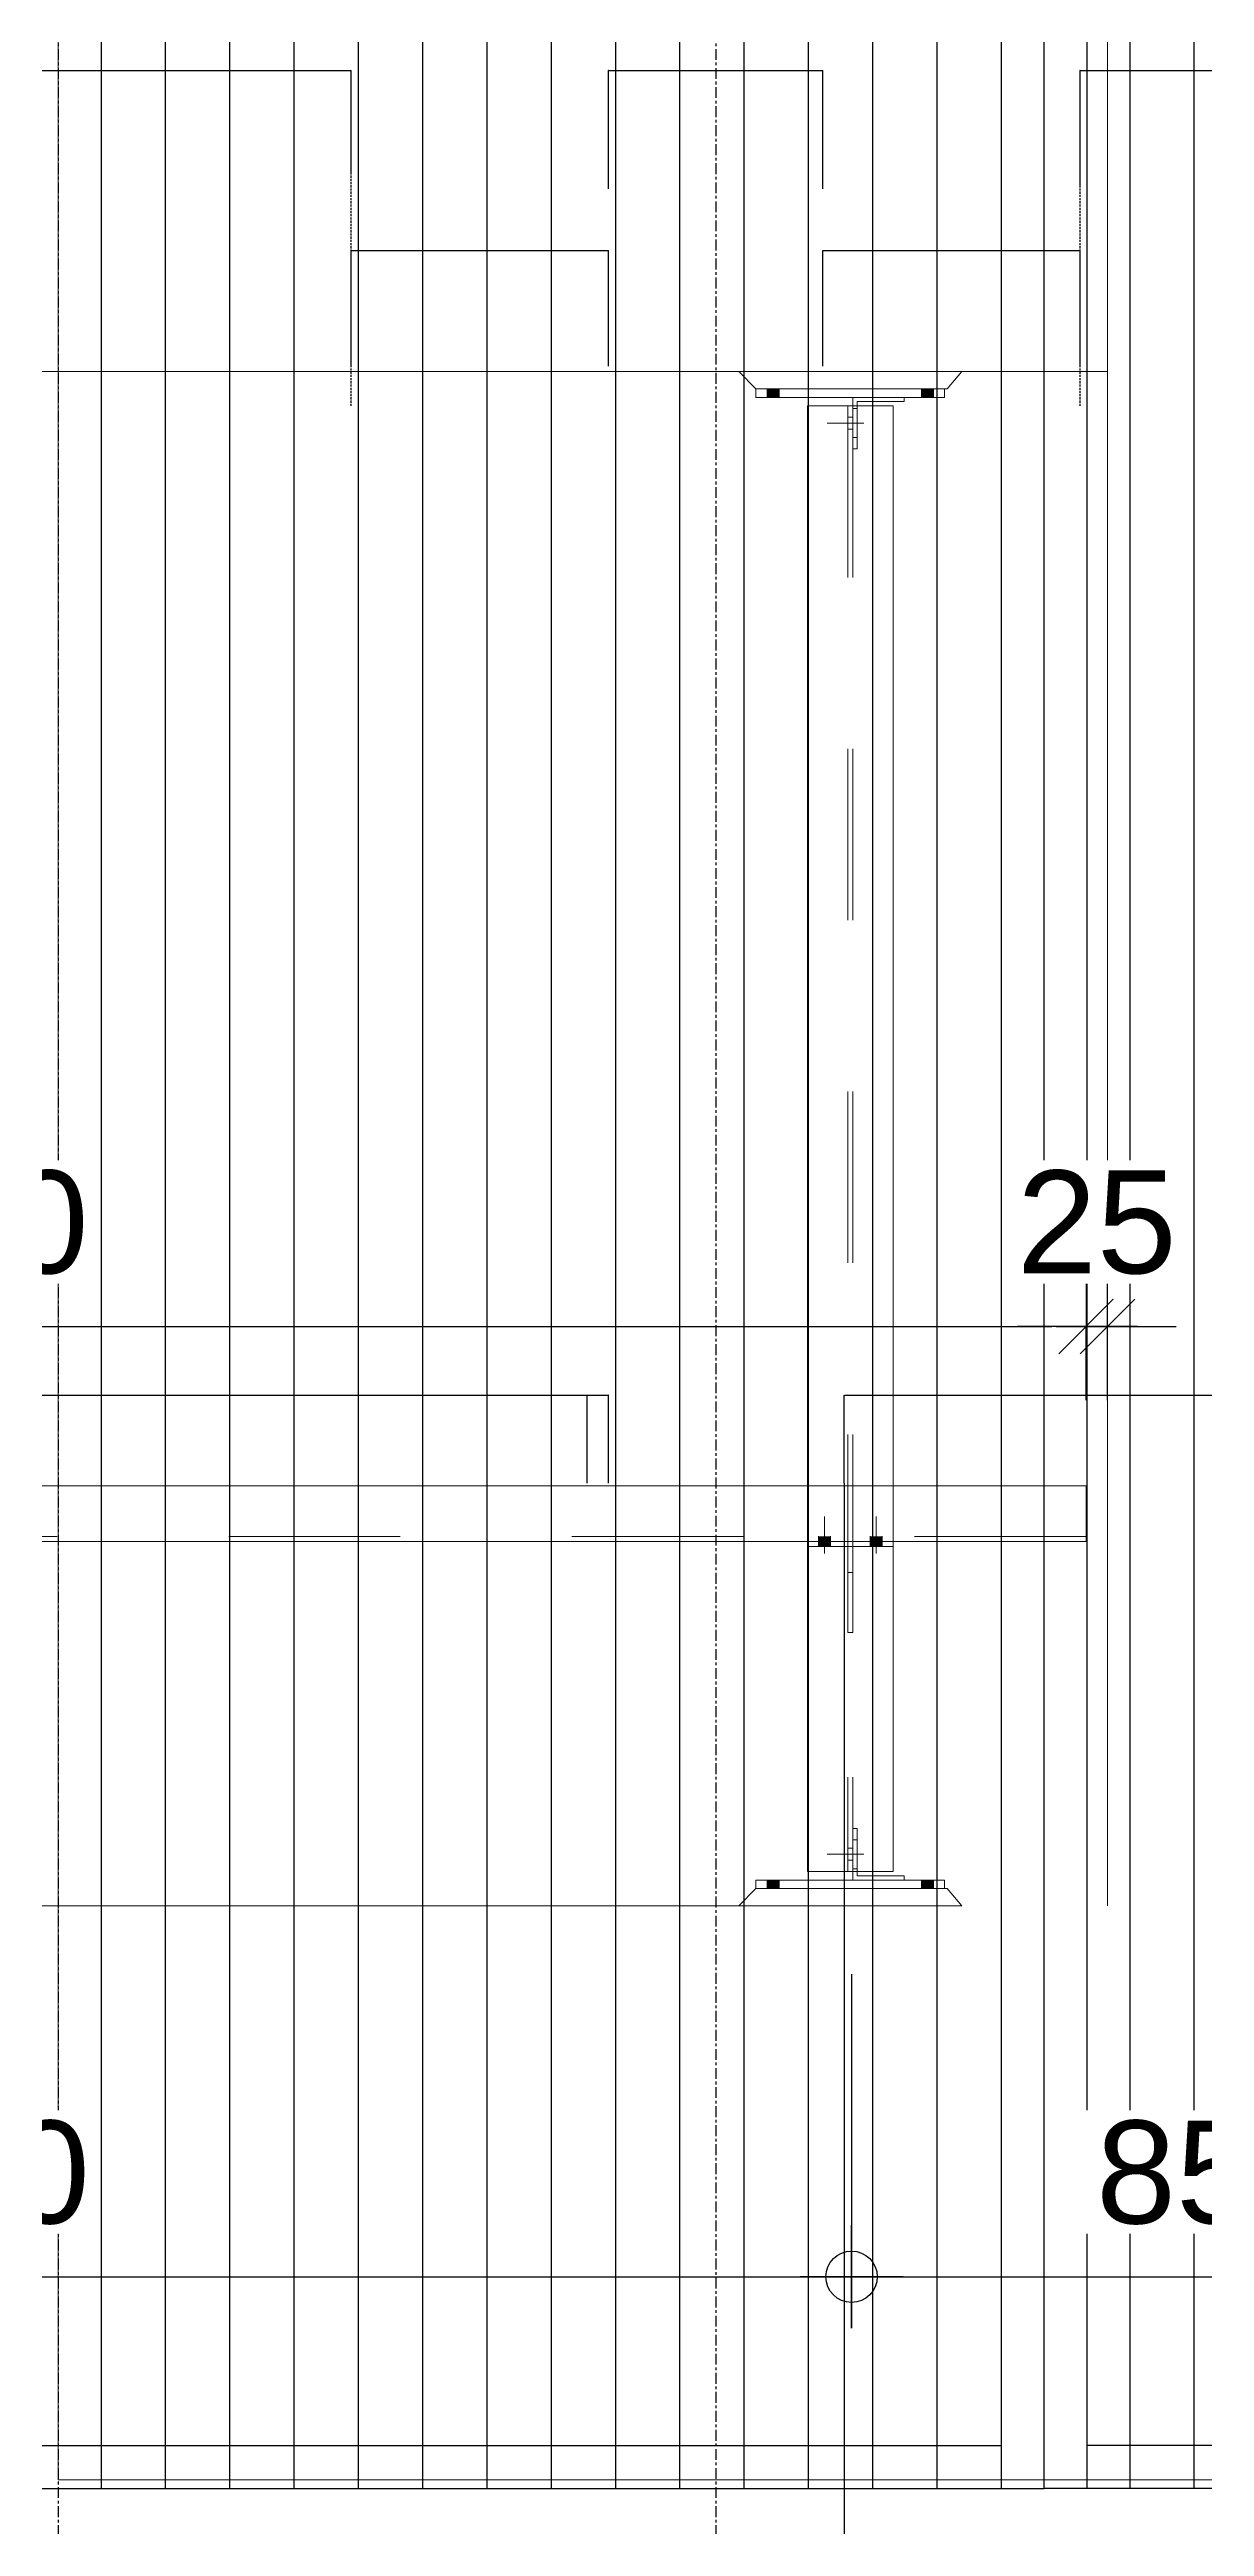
# Model space of a CAD drawing. Header units: millimetres. Extents: x 663313 to 1226001, y 1431724 to 1620898.
# Drawn here: x 1053048 to 1054395, y 1513231 to 1516121 of the extents above; entities that cross this region are included whole.
import ezdxf

# ---------------------------------------------------------------- set-up
doc = ezdxf.new("R2010")
doc.units = ezdxf.units.MM
for name, pattern in [('Grid Line', [22.225, 12.7, -3.175, 3.175, -3.175]), ('HIDDEN', [0.375, 0.25, -0.125]), ('XKITLINE00', [0]), ('XKITLINE02', [4, 2, -2])]:
    doc.linetypes.add(name, pattern=pattern)
doc.layers.add('000 - 0_HIDE_OBJ_FRAMING_DEF_SUB', color=7, linetype='Continuous', plot=False)
for name, color, linetype, lineweight in [('A-FLOR-E', 7, 'Continuous', 9), ('A-GENM', 7, 'Continuous', 9), ('Bolt', 7, 'Continuous', 0), ('Part', 7, 'Continuous', 0)]:
    doc.layers.add(name, color=color, linetype=linetype, lineweight=lineweight)
doc.layers.add('DIM', color=7, linetype='Continuous')
doc.styles.add('Arial', font='arial.ttf')
doc.dimstyles.new('Dim - 40 - Cen', dxfattribs={"dimscale": 0.04, "dimtxt": 3, "dimasz": 1, "dimexe": 0, "dimexo": 2.5, "dimgap": 1.5, "dimtad": 1, "dimdec": 0, "dimlfac": 1000, "dimzin": 1, "dimdsep": 46, "dimtxsty": 'Arial', "dimblk": 'CEN1', "dimcen": 0.09, "dimclrd": 7, "dimclre": 7, "dimclrt": 7, "dimadec": 0, "dimazin": 0, "dimtfac": 1, "dimtdec": 0, "dimtix": 1, "dimtofl": 0, "dimtmove": 2, "dimatfit": 3, "dimfxl": 1, "dimtfill": 1, "dimtfillclr": 256, "dimtolj": 1, "dimtzin": 0, "dimarcsym": 0})
doc.dimstyles.new('Dim - 40 - End', dxfattribs={"dimscale": 0.04, "dimtxt": 3, "dimasz": 1, "dimexe": 0, "dimexo": 2.5, "dimgap": 1.5, "dimtad": 1, "dimdec": 0, "dimlfac": 1000, "dimzin": 1, "dimdsep": 46, "dimtxsty": 'Arial', "dimblk": 'END', "dimcen": 0.09, "dimclrd": 7, "dimclre": 7, "dimclrt": 7, "dimadec": 0, "dimazin": 0, "dimtfac": 1, "dimtdec": 0, "dimtix": 1, "dimtofl": 0, "dimtmove": 2, "dimatfit": 3, "dimfxl": 1, "dimtfill": 1, "dimtfillclr": 256, "dimtolj": 1, "dimtzin": 0, "dimarcsym": 0})

# ---------------------------------------------------------------- blocks, each defined once
blk = doc.blocks.new('3')
at = {"layer": '000 - 0_HIDE_OBJ_FRAMING_DEF_SUB', "color": 7, "linetype": 'XKITLINE00', "lineweight": 0}
blk.add_lwpolyline([(663615.5508, 1524739.5781), (663615.5508, 1524735.2081), (663617.0308, 1524735.2081), (663617.0308, 1524739.5781)], close=True, dxfattribs=at)
blk = doc.blocks.new('END')
at = {"color": 7}
for p, q in [((0, 1.5), (0, -1.5)), ((-0.795, -0.795), (0.795, 0.795)), ((1.5, 0), (-1.5, 0))]:
    blk.add_line(p, q, dxfattribs=at)
blk = doc.blocks.new('*D5279')
at = {"layer": '000 - 0_HIDE_OBJ_FRAMING_DEF_SUB', "color": 7, "lineweight": -2, "transparency": 16777216}
for p, q in [((1051249.8, 1515977), (1051249.8, 1516096.4)), ((1051249.9, 1516096.4), (1053399.5, 1516096.4)), ((1053399.6, 1515977), (1053399.6, 1516096.4))]:
    blk.add_line(p, q, dxfattribs=at)
at = {"layer": 'Defpoints', "color": 7, "transparency": 16777216}
for p in [(1053399.6, 1516096.4), (1051249.8, 1515976.9), (1053399.6, 1515976.9)]:
    blk.add_point(p, dxfattribs=at)
at = {"layer": '000 - 0_HIDE_OBJ_FRAMING_DEF_SUB', "color": 7, "lineweight": -2, "transparency": 16777216, "xscale": 0.04, "yscale": 0.04, "zscale": 0.04, "rotation": 180}
blk.add_blockref('END', (1051249.8, 1516096.4), dxfattribs=at)
at = {"layer": '000 - 0_HIDE_OBJ_FRAMING_DEF_SUB', "color": 7, "lineweight": -2, "transparency": 16777216, "xscale": 0.04, "yscale": 0.04, "zscale": 0.04}
blk.add_blockref('END', (1053399.6, 1516096.4), dxfattribs=at)
at = {"layer": '000 - 0_HIDE_OBJ_FRAMING_DEF_SUB', "color": 7, "transparency": 16777216, "insert": (1052324.7, 1516096.5), "char_height": 0.12, "attachment_point": 5, "style": 'Arial', "bg_fill": 3, "box_fill_scale": 1.1, "bg_fill_color": 256, "bg_fill_true_color": 13158600, "bg_fill_transparency": 0}
blk.add_mtext('\\A1;2149738', dxfattribs=at)
blk = doc.blocks.new('*D5280')
at = {"layer": '000 - 0_HIDE_OBJ_FRAMING_DEF_SUB', "color": 7, "lineweight": -2, "transparency": 16777216}
for p, q in [((1053399.6, 1515751.2), (1053399.6, 1515886.3)), ((1053399.6, 1515886.3), (1053699.8, 1515886.3)), ((1053699.8, 1515751.2), (1053699.8, 1515886.3))]:
    blk.add_line(p, q, dxfattribs=at)
at = {"layer": 'Defpoints', "color": 7, "transparency": 16777216}
for p in [(1053699.8, 1515886.3), (1053399.6, 1515751.1), (1053699.8, 1515751.1)]:
    blk.add_point(p, dxfattribs=at)
at = {"layer": '000 - 0_HIDE_OBJ_FRAMING_DEF_SUB', "color": 7, "lineweight": -2, "transparency": 16777216, "xscale": 0.04, "yscale": 0.04, "zscale": 0.04, "rotation": 180}
blk.add_blockref('END', (1053399.6, 1515886.3), dxfattribs=at)
at = {"layer": '000 - 0_HIDE_OBJ_FRAMING_DEF_SUB', "color": 7, "lineweight": -2, "transparency": 16777216, "xscale": 0.04, "yscale": 0.04, "zscale": 0.04}
blk.add_blockref('END', (1053699.8, 1515886.3), dxfattribs=at)
at = {"layer": '000 - 0_HIDE_OBJ_FRAMING_DEF_SUB', "color": 7, "transparency": 16777216, "insert": (1053549.7, 1515886.4), "char_height": 0.12, "attachment_point": 5, "style": 'Arial', "bg_fill": 3, "box_fill_scale": 1.1, "bg_fill_color": 256, "bg_fill_true_color": 13158600, "bg_fill_transparency": 0}
blk.add_mtext('\\A1;300260', dxfattribs=at)
blk = doc.blocks.new('*D5281')
at = {"layer": '000 - 0_HIDE_OBJ_FRAMING_DEF_SUB', "color": 7, "lineweight": -2, "transparency": 16777216}
for p, q in [((1053699.6, 1515958.2), (1053699.6, 1516096.4)), ((1053699.6, 1516096.4), (1053949.8, 1516096.4)), ((1053949.8, 1515958.2), (1053949.8, 1516096.4))]:
    blk.add_line(p, q, dxfattribs=at)
at = {"layer": 'Defpoints', "color": 7, "transparency": 16777216}
for p in [(1053949.8, 1516096.4), (1053699.6, 1515958.1), (1053949.8, 1515958.1)]:
    blk.add_point(p, dxfattribs=at)
at = {"layer": '000 - 0_HIDE_OBJ_FRAMING_DEF_SUB', "color": 7, "lineweight": -2, "transparency": 16777216, "xscale": 0.04, "yscale": 0.04, "zscale": 0.04, "rotation": 180}
blk.add_blockref('END', (1053699.6, 1516096.4), dxfattribs=at)
at = {"layer": '000 - 0_HIDE_OBJ_FRAMING_DEF_SUB', "color": 7, "lineweight": -2, "transparency": 16777216, "xscale": 0.04, "yscale": 0.04, "zscale": 0.04}
blk.add_blockref('END', (1053949.8, 1516096.4), dxfattribs=at)
at = {"layer": '000 - 0_HIDE_OBJ_FRAMING_DEF_SUB', "color": 7, "transparency": 16777216, "insert": (1053824.7, 1516096.5), "char_height": 0.12, "attachment_point": 5, "style": 'Arial', "bg_fill": 3, "box_fill_scale": 1.1, "bg_fill_color": 256, "bg_fill_true_color": 13158600, "bg_fill_transparency": 0}
blk.add_mtext('\\A1;250260', dxfattribs=at)
blk = doc.blocks.new('*D5282')
at = {"layer": '000 - 0_HIDE_OBJ_FRAMING_DEF_SUB', "color": 7, "lineweight": -2, "transparency": 16777216}
for p, q in [((1053949.8, 1515751.2), (1053949.8, 1515886.3)), ((1053949.9, 1515886.3), (1054249.8, 1515886.3)), ((1054249.8, 1515751.2), (1054249.8, 1515886.3))]:
    blk.add_line(p, q, dxfattribs=at)
at = {"layer": 'Defpoints', "color": 7, "transparency": 16777216}
for p in [(1054249.8, 1515886.3), (1053949.8, 1515751.1), (1054249.8, 1515751.1)]:
    blk.add_point(p, dxfattribs=at)
at = {"layer": '000 - 0_HIDE_OBJ_FRAMING_DEF_SUB', "color": 7, "lineweight": -2, "transparency": 16777216, "xscale": 0.04, "yscale": 0.04, "zscale": 0.04, "rotation": 180}
blk.add_blockref('END', (1053949.8, 1515886.3), dxfattribs=at)
at = {"layer": '000 - 0_HIDE_OBJ_FRAMING_DEF_SUB', "color": 7, "lineweight": -2, "transparency": 16777216, "xscale": 0.04, "yscale": 0.04, "zscale": 0.04}
blk.add_blockref('END', (1054249.8, 1515886.3), dxfattribs=at)
at = {"layer": '000 - 0_HIDE_OBJ_FRAMING_DEF_SUB', "color": 7, "transparency": 16777216, "insert": (1054099.8, 1515886.4), "char_height": 0.12, "attachment_point": 5, "style": 'Arial', "bg_fill": 3, "box_fill_scale": 1.1, "bg_fill_color": 256, "bg_fill_true_color": 13158600, "bg_fill_transparency": 0}
blk.add_mtext('\\A1;300002', dxfattribs=at)
blk = doc.blocks.new('*D5283')
at = {"layer": '000 - 0_HIDE_OBJ_FRAMING_DEF_SUB', "color": 7, "lineweight": -2, "transparency": 16777216}
for p, q in [((1054249.8, 1515961.6), (1054249.8, 1516096.4)), ((1054249.9, 1516096.4), (1056399.8, 1516096.4)), ((1056399.8, 1515961.6), (1056399.8, 1516096.4))]:
    blk.add_line(p, q, dxfattribs=at)
at = {"layer": 'Defpoints', "color": 7, "transparency": 16777216}
for p in [(1056399.8, 1516096.4), (1054249.8, 1515961.5), (1056399.8, 1515961.5)]:
    blk.add_point(p, dxfattribs=at)
at = {"layer": '000 - 0_HIDE_OBJ_FRAMING_DEF_SUB', "color": 7, "lineweight": -2, "transparency": 16777216, "xscale": 0.04, "yscale": 0.04, "zscale": 0.04, "rotation": 180}
blk.add_blockref('END', (1054249.8, 1516096.4), dxfattribs=at)
at = {"layer": '000 - 0_HIDE_OBJ_FRAMING_DEF_SUB', "color": 7, "lineweight": -2, "transparency": 16777216, "xscale": 0.04, "yscale": 0.04, "zscale": 0.04}
blk.add_blockref('END', (1056399.8, 1516096.4), dxfattribs=at)
at = {"layer": '000 - 0_HIDE_OBJ_FRAMING_DEF_SUB', "color": 7, "transparency": 16777216, "insert": (1055324.8, 1516096.5), "char_height": 0.12, "attachment_point": 5, "style": 'Arial', "bg_fill": 3, "box_fill_scale": 1.1, "bg_fill_color": 256, "bg_fill_true_color": 13158600, "bg_fill_transparency": 0}
blk.add_mtext('\\A1;2150000', dxfattribs=at)
blk = doc.blocks.new('*D5293')
at = {"layer": '000 - 0_HIDE_OBJ_FRAMING_DEF_SUB', "color": 7, "lineweight": -2, "transparency": 16777216}
for p, q in [((1050974.8, 1514448.1), (1050974.8, 1514550.8)), ((1050974.9, 1514550.8), (1053674.8, 1514550.8)), ((1053674.8, 1514448.1), (1053674.8, 1514550.8))]:
    blk.add_line(p, q, dxfattribs=at)
at = {"layer": 'Defpoints', "color": 7, "transparency": 16777216}
for p in [(1053674.8, 1514550.8), (1050974.8, 1514448), (1053674.8, 1514448)]:
    blk.add_point(p, dxfattribs=at)
at = {"layer": '000 - 0_HIDE_OBJ_FRAMING_DEF_SUB', "color": 7, "lineweight": -2, "transparency": 16777216, "xscale": 0.04, "yscale": 0.04, "zscale": 0.04, "rotation": 180}
blk.add_blockref('END', (1050974.8, 1514550.8), dxfattribs=at)
at = {"layer": '000 - 0_HIDE_OBJ_FRAMING_DEF_SUB', "color": 7, "lineweight": -2, "transparency": 16777216, "xscale": 0.04, "yscale": 0.04, "zscale": 0.04}
blk.add_blockref('END', (1053674.8, 1514550.8), dxfattribs=at)
at = {"layer": '000 - 0_HIDE_OBJ_FRAMING_DEF_SUB', "color": 7, "transparency": 16777216, "insert": (1052324.8, 1514550.9), "char_height": 0.12, "attachment_point": 5, "style": 'Arial', "bg_fill": 3, "box_fill_scale": 1.1, "bg_fill_color": 256, "bg_fill_true_color": 13158600, "bg_fill_transparency": 0}
blk.add_mtext('\\A1;2700000', dxfattribs=at)
blk = doc.blocks.new('*D5294')
at = {"layer": '000 - 0_HIDE_OBJ_FRAMING_DEF_SUB', "color": 7, "lineweight": -2, "transparency": 16777216}
for p, q in [((1053674.8, 1514448.1), (1053674.8, 1514550.8)), ((1053674.9, 1514550.8), (1053699.5, 1514550.8)), ((1053699.6, 1514448.1), (1053699.6, 1514550.8))]:
    blk.add_line(p, q, dxfattribs=at)
at = {"layer": 'Defpoints', "color": 7, "transparency": 16777216}
for p in [(1053674.8, 1514448), (1053699.6, 1514448)]:
    blk.add_point(p, dxfattribs=at)
at = {"layer": '000 - 0_HIDE_OBJ_FRAMING_DEF_SUB', "color": 7, "lineweight": -2, "transparency": 16777216, "xscale": 0.04, "yscale": 0.04, "zscale": 0.04, "rotation": 180}
blk.add_blockref('END', (1053674.8, 1514550.8), dxfattribs=at)
at = {"layer": '000 - 0_HIDE_OBJ_FRAMING_DEF_SUB', "color": 7, "lineweight": -2, "transparency": 16777216, "xscale": 0.04, "yscale": 0.04, "zscale": 0.04}
blk.add_blockref('END', (1053699.6, 1514550.8), dxfattribs=at)
at = {"layer": '000 - 0_HIDE_OBJ_FRAMING_DEF_SUB', "color": 7, "transparency": 16777216, "insert": (1053687.2, 1514550.9), "char_height": 0.12, "attachment_point": 5, "style": 'Arial', "bg_fill": 3, "box_fill_scale": 1.1, "bg_fill_color": 256, "bg_fill_true_color": 13158600, "bg_fill_transparency": 0}
blk.add_mtext('\\A1;24738', dxfattribs=at)
at = {"layer": 'Defpoints', "color": 7, "transparency": 16777216}
blk.add_point((1053699.6, 1514550.8), dxfattribs=at)
blk = doc.blocks.new('*D5295')
at = {"layer": '000 - 0_HIDE_OBJ_FRAMING_DEF_SUB', "color": 7, "lineweight": -2, "transparency": 16777216}
for p, q in [((1053974.8, 1514447.9), (1053974.8, 1512795.4)), ((1053949.8, 1512694.5), (1053949.8, 1512795.4)), ((1053949.9, 1512795.4), (1053974.8, 1512795.4))]:
    blk.add_line(p, q, dxfattribs=at)
at = {"layer": 'Defpoints', "color": 7, "transparency": 16777216}
for p in [(1053974.8, 1514448), (1053949.8, 1512694.4)]:
    blk.add_point(p, dxfattribs=at)
at = {"layer": '000 - 0_HIDE_OBJ_FRAMING_DEF_SUB', "color": 7, "lineweight": -2, "transparency": 16777216, "xscale": 0.04, "yscale": 0.04, "zscale": 0.04, "rotation": 180}
blk.add_blockref('END', (1053949.8, 1512795.4), dxfattribs=at)
at = {"layer": '000 - 0_HIDE_OBJ_FRAMING_DEF_SUB', "color": 7, "lineweight": -2, "transparency": 16777216, "xscale": 0.04, "yscale": 0.04, "zscale": 0.04}
blk.add_blockref('END', (1053974.8, 1512795.4), dxfattribs=at)
at = {"layer": '000 - 0_HIDE_OBJ_FRAMING_DEF_SUB', "color": 7, "transparency": 16777216, "insert": (1053962.3, 1512795.6), "char_height": 0.12, "attachment_point": 5, "style": 'Arial', "bg_fill": 3, "box_fill_scale": 1.1, "bg_fill_color": 256, "bg_fill_true_color": 13158600, "bg_fill_transparency": 0}
blk.add_mtext('\\A1;25000', dxfattribs=at)
at = {"layer": 'Defpoints', "color": 7, "transparency": 16777216}
blk.add_point((1053974.8, 1512795.4), dxfattribs=at)
blk = doc.blocks.new('*D5296')
at = {"layer": '000 - 0_HIDE_OBJ_FRAMING_DEF_SUB', "color": 7, "lineweight": -2, "transparency": 16777216}
for p, q in [((1053974.8, 1514448.1), (1053974.8, 1514550.8)), ((1053974.9, 1514550.8), (1056674.8, 1514550.8)), ((1056674.8, 1514448.1), (1056674.8, 1514550.8))]:
    blk.add_line(p, q, dxfattribs=at)
at = {"layer": 'Defpoints', "color": 7, "transparency": 16777216}
for p in [(1056674.8, 1514550.8), (1053974.8, 1514448), (1056674.8, 1514448)]:
    blk.add_point(p, dxfattribs=at)
at = {"layer": '000 - 0_HIDE_OBJ_FRAMING_DEF_SUB', "color": 7, "lineweight": -2, "transparency": 16777216, "xscale": 0.04, "yscale": 0.04, "zscale": 0.04, "rotation": 180}
blk.add_blockref('END', (1053974.8, 1514550.8), dxfattribs=at)
at = {"layer": '000 - 0_HIDE_OBJ_FRAMING_DEF_SUB', "color": 7, "lineweight": -2, "transparency": 16777216, "xscale": 0.04, "yscale": 0.04, "zscale": 0.04}
blk.add_blockref('END', (1056674.8, 1514550.8), dxfattribs=at)
at = {"layer": '000 - 0_HIDE_OBJ_FRAMING_DEF_SUB', "color": 7, "transparency": 16777216, "insert": (1055324.8, 1514550.9), "char_height": 0.12, "attachment_point": 5, "style": 'Arial', "bg_fill": 3, "box_fill_scale": 1.1, "bg_fill_color": 256, "bg_fill_true_color": 13158600, "bg_fill_transparency": 0}
blk.add_mtext('\\A1;2700000', dxfattribs=at)
blk = doc.blocks.new('*A25233099')
at = {"layer": 'Part', "color": 7, "linetype": 'XKITLINE00', "lineweight": 0}
for p, q in [((350.729499, 90.984542), (350.729499, 90.334542)), ((377.729499, 90.984542), (350.729499, 90.984542)), ((377.729499, 90.334542), (377.729499, 90.984542)), ((350.729499, 90.334542), (377.729499, 90.334542))]:
    blk.add_line(p, q, dxfattribs=at)
at = {"layer": 'Part', "color": 7, "linetype": 'XKITLINE02', "lineweight": 0}
blk.add_line((377.729499, 90.394542), (350.729499, 90.394542), dxfattribs=at)
blk = doc.blocks.new('*A25253101')
at = {"layer": 'Part', "color": 7, "linetype": 'XKITLINE00', "lineweight": 0}
for p, q in [((374.479501, 103.584542), (374.479501, 90.984542)), ((375.479501, 103.584542), (374.479501, 103.584542)), ((375.479501, 103.584542), (375.479501, 90.984542)), ((374.479501, 90.274542), (374.479501, 86.484542)), ((375.479501, 90.274542), (375.479501, 86.484542)), ((375.479501, 86.484542), (374.479501, 86.484542))]:
    blk.add_line(p, q, dxfattribs=at)
at = {"layer": 'Part', "color": 7, "linetype": 'XKITLINE02', "lineweight": 0}
for p, q in [((374.949501, 103.584542), (374.949501, 86.484542)), ((375.009501, 103.584542), (375.009501, 86.484542)), ((374.479501, 90.984542), (374.479501, 90.274542)), ((375.479501, 90.984542), (375.479501, 90.274542))]:
    blk.add_line(p, q, dxfattribs=at)
blk = doc.blocks.new('*A31383393')
at = {"layer": 'Bolt'}
for points in [[(374.15, 86.385), (374.15, 86.285), (374.01, 86.285), (374.01, 86.385)], [(375.95, 86.385), (375.95, 86.285), (375.81, 86.285), (375.81, 86.385)]]:
    blk.add_hatch(color=7, dxfattribs=at).paths.add_polyline_path(points, flags=17)
at = {"layer": 'Bolt', "color": 7, "linetype": 'XKITLINE00', "lineweight": 0}
for p, q in [((374.01, 86.385), (374.01, 86.285)), ((374.08, 86.385), (374.08, 86.285)), ((374.15, 86.385), (374.15, 86.285)), ((375.81, 86.385), (375.81, 86.285)), ((375.88, 86.385), (375.88, 86.285)), ((375.95, 86.385), (375.95, 86.285))]:
    blk.add_line(p, q, dxfattribs=at)
blk = doc.blocks.new('*A31393394')
at = {"layer": 'Bolt', "color": 7, "linetype": 'XKITLINE02', "lineweight": 0}
for p, q in [((375.009501, 86.754542), (374.949501, 86.754542)), ((375.059501, 86.854542), (375.009501, 86.854542)), ((375.138701, 86.684542), (374.709501, 86.684542)), ((375.009501, 86.614542), (374.949501, 86.614542)), ((375.059501, 86.514542), (375.009501, 86.514542))]:
    blk.add_line(p, q, dxfattribs=at)
blk = doc.blocks.new('*A31403395')
at = {"layer": 'Part', "color": 7, "linetype": 'XKITLINE00', "lineweight": 0}
for p, q in [((373.679501, 86.084542), (373.879501, 86.284542)), ((373.879501, 86.284542), (376.109501, 86.284542)), ((376.109501, 86.284542), (376.279501, 86.084542))]:
    blk.add_line(p, q, dxfattribs=at)
at = {"layer": 'Part', "color": 7, "linetype": 'XKITLINE02', "lineweight": 0}
blk.add_line((376.279501, 86.084542), (373.679501, 86.084542), dxfattribs=at)
blk = doc.blocks.new('*A31413396')
at = {"layer": 'Part', "color": 7, "linetype": 'XKITLINE02', "lineweight": 0}
for p, q in [((375.059501, 86.984542), (375.009501, 86.984542)), ((375.009501, 86.984542), (375.009501, 86.484542)), ((375.059501, 86.484542), (375.059501, 86.984542)), ((375.009501, 86.384542), (375.609501, 86.384542))]:
    blk.add_line(p, q, dxfattribs=at)
at = {"layer": 'Part', "color": 7, "linetype": 'XKITLINE00', "lineweight": 0}
for p, q in [((375.009501, 86.484542), (375.009501, 86.384542)), ((375.059501, 86.484542), (375.059501, 86.434542)), ((375.609501, 86.434542), (375.059501, 86.434542)), ((375.609501, 86.384542), (375.609501, 86.434542))]:
    blk.add_line(p, q, dxfattribs=at)
blk = doc.blocks.new('*A31423397')
at = {"layer": 'Part', "color": 7, "linetype": 'XKITLINE00', "lineweight": 0}
for p, q in [((373.879501, 86.384542), (376.079501, 86.384542)), ((373.879501, 86.384542), (373.879501, 86.284542)), ((373.879501, 86.284542), (376.079501, 86.284542)), ((376.079501, 86.384542), (376.079501, 86.284542))]:
    blk.add_line(p, q, dxfattribs=at)
blk = doc.blocks.new('*A31493404')
at = {"layer": 'Part', "color": 7, "linetype": 'XKITLINE00', "lineweight": 0}
for p, q in [((374.949501, 89.274542), (374.949501, 90.274542)), ((374.949501, 90.274542), (375.009501, 90.274542)), ((375.009501, 90.274542), (375.009501, 89.274542)), ((374.949501, 89.974542), (375.009501, 89.974542)), ((375.009501, 89.274542), (374.949501, 89.274542))]:
    blk.add_line(p, q, dxfattribs=at)
blk = doc.blocks.new('*A31503405')
at = {"layer": 'Part', "color": 7, "linetype": 'XKITLINE00', "lineweight": 0}
for p, q in [((374.479501, 90.274542), (374.479501, 90.334542)), ((375.479501, 90.274542), (374.479501, 90.274542)), ((375.479501, 90.334542), (375.479501, 90.274542))]:
    blk.add_line(p, q, dxfattribs=at)
at = {"layer": 'Part', "color": 7, "linetype": 'XKITLINE02', "lineweight": 0}
blk.add_line((374.479501, 90.334542), (375.479501, 90.334542), dxfattribs=at)
blk = doc.blocks.new('*A31513406')
at = {"layer": 'Bolt'}
for points in [[(374.61, 90.335), (374.61, 90.395), (374.75, 90.395), (374.75, 90.335)], [(374.61, 90.275), (374.61, 90.335), (374.75, 90.335), (374.75, 90.275)], [(375.21, 90.335), (375.21, 90.395), (375.35, 90.395), (375.35, 90.335)], [(375.21, 90.275), (375.21, 90.335), (375.35, 90.335), (375.35, 90.275)]]:
    blk.add_hatch(color=7, dxfattribs=at).paths.add_polyline_path(points, flags=17)
at = {"layer": 'Bolt', "color": 7, "linetype": 'XKITLINE00', "lineweight": 0}
for p, q in [((374.68, 90.195), (374.68, 90.625)), ((375.28, 90.195), (375.28, 90.625)), ((374.61, 90.335), (374.61, 90.395)), ((374.61, 90.275), (374.61, 90.335)), ((374.75, 90.335), (374.75, 90.395)), ((374.75, 90.275), (374.75, 90.335)), ((375.21, 90.335), (375.21, 90.395)), ((375.21, 90.275), (375.21, 90.335)), ((375.35, 90.335), (375.35, 90.395)), ((375.35, 90.275), (375.35, 90.335))]:
    blk.add_line(p, q, dxfattribs=at)
blk = doc.blocks.new('*A31773429')
at = {"layer": 'Bolt'}
for points in [[(374.15, 103.785), (374.15, 103.685), (374.01, 103.685), (374.01, 103.785)], [(375.95, 103.785), (375.95, 103.685), (375.81, 103.685), (375.81, 103.785)]]:
    blk.add_hatch(color=7, dxfattribs=at).paths.add_polyline_path(points, flags=17)
at = {"layer": 'Bolt', "color": 7, "linetype": 'XKITLINE00', "lineweight": 0}
for p, q in [((374.01, 103.685), (374.01, 103.785)), ((374.08, 103.685), (374.08, 103.785)), ((374.15, 103.685), (374.15, 103.785)), ((375.81, 103.685), (375.81, 103.785)), ((375.88, 103.685), (375.88, 103.785)), ((375.95, 103.685), (375.95, 103.785))]:
    blk.add_line(p, q, dxfattribs=at)
blk = doc.blocks.new('*A31783430')
at = {"layer": 'Bolt', "color": 7, "linetype": 'XKITLINE02', "lineweight": 0}
for p, q in [((375.059501, 103.554542), (375.009501, 103.554542)), ((375.138701, 103.384542), (374.709501, 103.384542)), ((375.009501, 103.454542), (374.949501, 103.454542)), ((375.009501, 103.314542), (374.949501, 103.314542)), ((375.059501, 103.214542), (375.009501, 103.214542))]:
    blk.add_line(p, q, dxfattribs=at)
blk = doc.blocks.new('*A31793431')
at = {"layer": 'Part', "color": 7, "linetype": 'XKITLINE00', "lineweight": 0}
for p, q in [((375.009501, 103.684542), (375.009501, 103.584542)), ((375.059501, 103.634542), (375.059501, 103.584542)), ((375.609501, 103.634542), (375.059501, 103.634542)), ((375.609501, 103.684542), (375.609501, 103.634542))]:
    blk.add_line(p, q, dxfattribs=at)
at = {"layer": 'Part', "color": 7, "linetype": 'XKITLINE02', "lineweight": 0}
for p, q in [((375.609501, 103.684542), (375.009501, 103.684542)), ((375.009501, 103.584542), (375.009501, 103.084542)), ((375.059501, 103.584542), (375.059501, 103.084542)), ((375.059501, 103.084542), (375.009501, 103.084542))]:
    blk.add_line(p, q, dxfattribs=at)
blk = doc.blocks.new('*A31803432')
at = {"layer": 'Part', "color": 7, "linetype": 'XKITLINE00', "lineweight": 0}
for p, q in [((373.679501, 103.984542), (373.879501, 103.784542)), ((376.109501, 103.784542), (373.879501, 103.784542)), ((376.279501, 103.984542), (376.109501, 103.784542))]:
    blk.add_line(p, q, dxfattribs=at)
at = {"layer": 'Part', "color": 7, "linetype": 'XKITLINE02', "lineweight": 0}
blk.add_line((376.279501, 103.984542), (373.679501, 103.984542), dxfattribs=at)
blk = doc.blocks.new('*A31813433')
at = {"layer": 'Part', "color": 7, "linetype": 'XKITLINE00', "lineweight": 0}
for p, q in [((373.879501, 103.684542), (373.879501, 103.784542)), ((373.879501, 103.784542), (376.079501, 103.784542)), ((376.079501, 103.784542), (376.079501, 103.684542)), ((376.079501, 103.684542), (373.879501, 103.684542))]:
    blk.add_line(p, q, dxfattribs=at)
blk = doc.blocks.new('GM_Louver Grill Vertical Z1 - Z Profile-V256-ENT 4 ELE-2 sheet')
at = {"layer": '000 - 0_HIDE_OBJ_FRAMING_DEF_SUB', "color": 7}
blk.add_line((-142238.2, 105670), (-142238.2, 110050), dxfattribs=at)
blk = doc.blocks.new('5')
at = {"layer": '000 - 0_HIDE_OBJ_FRAMING_DEF_SUB', "color": 7}
for p, q in [((1858726.1, 105670), (1858726.1, 110050)), ((1858826.1, 105670), (1858826.1, 110050)), ((1857326.1, 105720), (1858726.1, 105720)), ((1860226.1, 105720), (1858826.1, 105720))]:
    blk.add_line(p, q, dxfattribs=at)
for points in [[(1858776.1, 110050), (1857276.1, 110050), (1857276.1, 105670), (1858776.1, 105670)], [(1858776.1, 110050), (1860276.1, 110050), (1860276.1, 105670), (1858776.1, 105670)]]:
    blk.add_lwpolyline(points, close=True, dxfattribs=at)
at = {"layer": 'A-GENM', "color": 7}
for p in [(1999914.3, 0), (1999989.3, 0), (2000064.3, 0), (2000139.3, 0), (2000214.3, 0), (2000289.3, 0), (2000364.3, 0), (2000439.3, 0), (2000514.3, 0), (2000589.3, 0), (2000664.3, 0), (2000739.3, 0), (2000814.3, 0), (2000889.3, 0), (2001114.3, 0), (2001189.3, 0)]:
    blk.add_blockref('GM_Louver Grill Vertical Z1 - Z Profile-V256-ENT 4 ELE-2 sheet', p, dxfattribs=at)
blk = doc.blocks.new('CEN1')
at = {"color": 7}
for p, q in [((0, 1.5), (0, -1.5)), ((1.5, 0), (-1.5, 0))]:
    blk.add_line(p, q, dxfattribs=at)
blk.add_circle((0, 0), 0.75, dxfattribs=at)
blk = doc.blocks.new('*D5126')
at = {"layer": '000 - 0_HIDE_OBJ_FRAMING_DEF_SUB', "color": 7, "lineweight": -2, "transparency": 16777216}
for p, q in [((19.8858, -0.08), (19.8858, -0.4329)), ((22.0358, -0.08), (22.0358, -0.4329)), ((19.9258, -0.4329), (21.9958, -0.4329))]:
    blk.add_line(p, q, dxfattribs=at)
at = {"layer": 'Defpoints', "color": 7, "transparency": 16777216}
for p in [(19.8858, 0.02), (22.0358, 0.02), (22.0358, -0.4329)]:
    blk.add_point(p, dxfattribs=at)
at = {"layer": '000 - 0_HIDE_OBJ_FRAMING_DEF_SUB', "color": 7, "lineweight": -2, "transparency": 16777216, "xscale": 0.04, "yscale": 0.04, "zscale": 0.04, "rotation": 180}
blk.add_blockref('CEN1', (19.8858, -0.4329), dxfattribs=at)
at = {"layer": '000 - 0_HIDE_OBJ_FRAMING_DEF_SUB', "color": 7, "lineweight": -2, "transparency": 16777216, "xscale": 0.04, "yscale": 0.04, "zscale": 0.04}
blk.add_blockref('CEN1', (22.0358, -0.4329), dxfattribs=at)
at = {"layer": '000 - 0_HIDE_OBJ_FRAMING_DEF_SUB', "color": 7, "transparency": 16777216, "insert": (20.9608, -0.3116), "char_height": 0.12, "attachment_point": 5, "style": 'Arial', "bg_fill": 3, "box_fill_scale": 1.1, "bg_fill_color": 256, "bg_fill_true_color": 13158600, "bg_fill_transparency": 0}
blk.add_mtext('\\A1;2150', dxfattribs=at)
blk = doc.blocks.new('*D5127')
at = {"layer": '000 - 0_HIDE_OBJ_FRAMING_DEF_SUB', "color": 7, "lineweight": -2, "transparency": 16777216}
for p, q in [((22.0358, -0.08), (22.0358, -0.4329)), ((22.8858, -0.08), (22.8858, -0.4329)), ((22.0758, -0.4329), (22.8458, -0.4329))]:
    blk.add_line(p, q, dxfattribs=at)
at = {"layer": 'Defpoints', "color": 7, "transparency": 16777216}
for p in [(22.0358, 0.02), (22.8858, 0.02), (22.8858, -0.4329)]:
    blk.add_point(p, dxfattribs=at)
at = {"layer": '000 - 0_HIDE_OBJ_FRAMING_DEF_SUB', "color": 7, "lineweight": -2, "transparency": 16777216, "xscale": 0.04, "yscale": 0.04, "zscale": 0.04, "rotation": 180}
blk.add_blockref('CEN1', (22.0358, -0.4329), dxfattribs=at)
at = {"layer": '000 - 0_HIDE_OBJ_FRAMING_DEF_SUB', "color": 7, "lineweight": -2, "transparency": 16777216, "xscale": 0.04, "yscale": 0.04, "zscale": 0.04}
blk.add_blockref('CEN1', (22.8858, -0.4329), dxfattribs=at)
at = {"layer": '000 - 0_HIDE_OBJ_FRAMING_DEF_SUB', "color": 7, "transparency": 16777216, "insert": (22.4608, -0.3116), "char_height": 0.12, "attachment_point": 5, "style": 'Arial', "bg_fill": 3, "box_fill_scale": 1.1, "bg_fill_color": 256, "bg_fill_true_color": 13158600, "bg_fill_transparency": 0}
blk.add_mtext('\\A1;850', dxfattribs=at)
blk = doc.blocks.new('*D5158')
at = {"layer": '000 - 0_HIDE_OBJ_FRAMING_DEF_SUB', "color": 7, "lineweight": -2, "transparency": 16777216}
for p, q in [((19.6093, 0.59), (19.6093, 0.6758)), ((19.6493, 0.6758), (22.2693, 0.6758)), ((22.3093, 0.59), (22.3093, 0.6758))]:
    blk.add_line(p, q, dxfattribs=at)
at = {"layer": 'Defpoints', "color": 7, "transparency": 16777216}
for p in [(22.3093, 0.6758), (19.6093, 0.49), (22.3093, 0.49)]:
    blk.add_point(p, dxfattribs=at)
at = {"layer": '000 - 0_HIDE_OBJ_FRAMING_DEF_SUB', "color": 7, "lineweight": -2, "transparency": 16777216, "xscale": 0.04, "yscale": 0.04, "zscale": 0.04, "rotation": 180}
blk.add_blockref('END', (19.6093, 0.6758), dxfattribs=at)
at = {"layer": '000 - 0_HIDE_OBJ_FRAMING_DEF_SUB', "color": 7, "lineweight": -2, "transparency": 16777216, "xscale": 0.04, "yscale": 0.04, "zscale": 0.04}
blk.add_blockref('END', (22.3093, 0.6758), dxfattribs=at)
at = {"layer": '000 - 0_HIDE_OBJ_FRAMING_DEF_SUB', "color": 7, "transparency": 16777216, "insert": (20.9593, 0.797), "char_height": 0.12, "attachment_point": 5, "style": 'Arial', "bg_fill": 3, "box_fill_scale": 1.1, "bg_fill_color": 256, "bg_fill_true_color": 13158600, "bg_fill_transparency": 0}
blk.add_mtext('\\A1;2700', dxfattribs=at)
blk = doc.blocks.new('*D5159')
at = {"layer": '000 - 0_HIDE_OBJ_FRAMING_DEF_SUB', "color": 7, "lineweight": -2, "transparency": 16777216}
for p, q in [((22.2693, 0.6758), (22.2293, 0.6758)), ((22.3093, 0.59), (22.3093, 0.6758)), ((22.3343, 0.59), (22.3343, 0.6758)), ((22.3743, 0.6758), (22.4143, 0.6758))]:
    blk.add_line(p, q, dxfattribs=at)
at = {"layer": 'Defpoints', "color": 7, "transparency": 16777216}
for p in [(22.3343, 0.6758), (22.3093, 0.49), (22.3343, 0.49)]:
    blk.add_point(p, dxfattribs=at)
at = {"layer": '000 - 0_HIDE_OBJ_FRAMING_DEF_SUB', "color": 7, "lineweight": -2, "transparency": 16777216, "xscale": 0.04, "yscale": 0.04, "zscale": 0.04}
blk.add_blockref('END', (22.3093, 0.6758), dxfattribs=at)
at = {"layer": '000 - 0_HIDE_OBJ_FRAMING_DEF_SUB', "color": 7, "lineweight": -2, "transparency": 16777216, "xscale": 0.04, "yscale": 0.04, "zscale": 0.04, "rotation": 180}
blk.add_blockref('END', (22.3343, 0.6758), dxfattribs=at)
at = {"layer": '000 - 0_HIDE_OBJ_FRAMING_DEF_SUB', "color": 7, "transparency": 16777216, "insert": (22.3218, 0.797), "char_height": 0.12, "attachment_point": 5, "style": 'Arial', "bg_fill": 3, "box_fill_scale": 1.1, "bg_fill_color": 256, "bg_fill_true_color": 13158600, "bg_fill_transparency": 0}
blk.add_mtext('\\A1;25', dxfattribs=at)
blk = doc.blocks.new('A$Cc1931124')
at = {"layer": 'A-FLOR-E', "color": 7, "linetype": 'HIDDEN', "ltscale": 20}
for points in [[(22.5843, 0), (22.5843, 3.5), (22.3343, 3.5), (22.3343, 0)], [(22.3343, 1.79), (19.5843, 1.79)], [(16.4593, -0.95), (29.6603, -0.95), (29.6603, 0), (12.6343, 0)]]:
    blk.add_lwpolyline(points, dxfattribs=at)
at = {"color": 7, "lineweight": 0, "xscale": 0.1, "yscale": 0.1, "zscale": 0.1}
for name in ['*A31803432', '*A31813433', '*A31773429', '*A25253101', '*A31783430', '*A31793431', '*A25233099', '*A31513406', '*A31503405', '*A31493404', '*A31413396', '*A31393394', '*A31423397', '*A31383393', '*A31403395']:
    blk.add_blockref(name, (-15.4637, -8.6085), dxfattribs=at)
at = {"layer": '000 - 0_HIDE_OBJ_FRAMING_DEF_SUB', "color": 7, "xscale": 0.001, "yscale": 0.001, "zscale": 0.001}
blk.add_blockref('5', (-1836.5155, -106.35), dxfattribs=at)
at = {"layer": '000 - 0_HIDE_OBJ_FRAMING_DEF_SUB', "color": 7}
for base, p1, p2, dimstyle, picture, middle in [((22.3093, 0.6758), (19.6093, 0.49), (22.3093, 0.49), 'Dim - 40 - End', '*D5158', (20.9593, 0.797)), ((22.0358, -0.4329), (19.8858, 0.02), (22.0358, 0.02), 'Dim - 40 - Cen', '*D5126', (20.9608, -0.3116))]:
    dim = blk.add_linear_dim(base=base, p1=p1, p2=p2, dimstyle=dimstyle, override={"dimclrd": 7, "dimclre": 7, "dimclrt": 7}, dxfattribs=at)
    dim.commit()
    dim.dimension.update_dxf_attribs({"geometry": picture, "text_midpoint": middle})
for base, p1, p2, dimstyle, picture, middle in [((22.3343, 0.6758), (22.3093, 0.49), (22.3343, 0.49), 'Dim - 40 - End', '*D5159', (22.3218, 0.797)), ((22.8858, -0.4329), (22.0358, 0.02), (22.8858, 0.02), 'Dim - 40 - Cen', '*D5127', (22.4608, -0.3116))]:
    dim = blk.add_linear_dim(base=base, p1=p1, p2=p2, dimstyle=dimstyle, override={"dimclrd": 7, "dimclre": 7, "dimclrt": 7}, dxfattribs=at)
    dim.commit()
    dim.dimension.update_dxf_attribs({"geometry": picture, "text_midpoint": middle})

msp = doc.modelspace()

# ---------------------------------------------------------------- linework, layer by layer
at = {"layer": '000 - 0_HIDE_OBJ_FRAMING_DEF_SUB', "color": 7, "linetype": 'Grid Line'}
for p, q in [((1053057.7487, 1518210.573), (1053057.7487, 1509845.0011)), ((1053824.8414, 1518210.573), (1053824.8414, 1509845.0011))]:
    msp.add_line(p, q, dxfattribs=at)
at = {"layer": '000 - 0_HIDE_OBJ_FRAMING_DEF_SUB', "color": 7, "linetype": 'HIDDEN', "ltscale": 10}
for p, q in [((1053399.5831, 1515705.0011), (1053399.5831, 1516064.4981)), ((1054249.8449, 1515705.0011), (1054249.8449, 1516064.4981))]:
    msp.add_line(p, q, dxfattribs=at)

# ---------------------------------------------------------------- block references
at = {"layer": 'DIM', "color": 7, "xscale": 1000, "yscale": 1000, "zscale": 1000}
msp.add_blockref('3', (-662562493.0659, -1523221923.05), dxfattribs=at)

# ---------------------------------------------------------------- next in the draw order: dimensions: what is measured, and where the dimension line sits
at = {"layer": '000 - 0_HIDE_OBJ_FRAMING_DEF_SUB', "color": 7}
for base, p1, p2, picture, middle in [((1053399.5831, 1516096.3986), (1051249.8449, 1515976.8561), (1053399.5831, 1515976.8561), '*D5279', (1052324.714, 1516096.5199)), ((1053949.8426, 1516096.39861), (1053699.58307, 1515958.12681), (1053949.8426, 1515958.12699), '*D5281', (1053824.71283, 1516096.51988)), ((1056399.8449, 1516096.3986), (1054249.8449, 1515961.4593), (1056399.8449, 1515961.4593), '*D5283', (1055324.8449, 1516096.5199)), ((1053699.84259, 1515886.2954), (1053399.58307, 1515751.05772), (1053699.84259, 1515751.05794), '*D5280', (1053549.71283, 1515886.41671)), ((1054249.8449, 1515886.2954), (1053949.8426, 1515751.0955), (1054249.8449, 1515751.0955), '*D5282', (1054099.8438, 1515886.4167)), ((1053674.8451, 1514550.81), (1050974.8451, 1514448.0011), (1053674.8451, 1514448.0011), '*D5293', (1052324.8451, 1514550.9313)), ((1053974.8451, 1512795.4326), (1053949.8449, 1512694.3598), (1053974.8451, 1514448.0011), '*D5295', (1053962.345, 1512795.5538))]:
    dim = msp.add_linear_dim(base=base, p1=p1, p2=p2, dimstyle='Dim - 40 - End', override={"dimclrd": 7, "dimclre": 7, "dimclrt": 7}, dxfattribs=at)
    dim.commit()
    dim.dimension.update_dxf_attribs({"geometry": picture, "text_midpoint": middle})

# ---------------------------------------------------------------- next in the draw order: dimensions: what is measured, and where the dimension line sits
for base, p1, p2, picture, middle in [((1053699.5831, 1514550.81), (1053674.8451, 1514448.0011), (1053699.5831, 1514448.0011), '*D5294', (1053687.2141, 1514550.9313)), ((1056674.8451, 1514550.81), (1053974.8451, 1514448.0011), (1056674.8451, 1514448.0011), '*D5296', (1055324.8451, 1514550.9313))]:
    dim = msp.add_linear_dim(base=base, p1=p1, p2=p2, dimstyle='Dim - 40 - End', override={"dimclrd": 7, "dimclre": 7, "dimclrt": 7}, dxfattribs=at)
    dim.commit()
    dim.dimension.update_dxf_attribs({"geometry": picture, "text_midpoint": middle})

# ---------------------------------------------------------------- next in the draw order: block references
at = {"color": 7, "xscale": 1000, "yscale": 1000, "zscale": 1000}
msp.add_blockref('A$Cc1931124', (1031947.568, 1513955.0011), dxfattribs=at)

doc.saveas('drawing.dxf')
